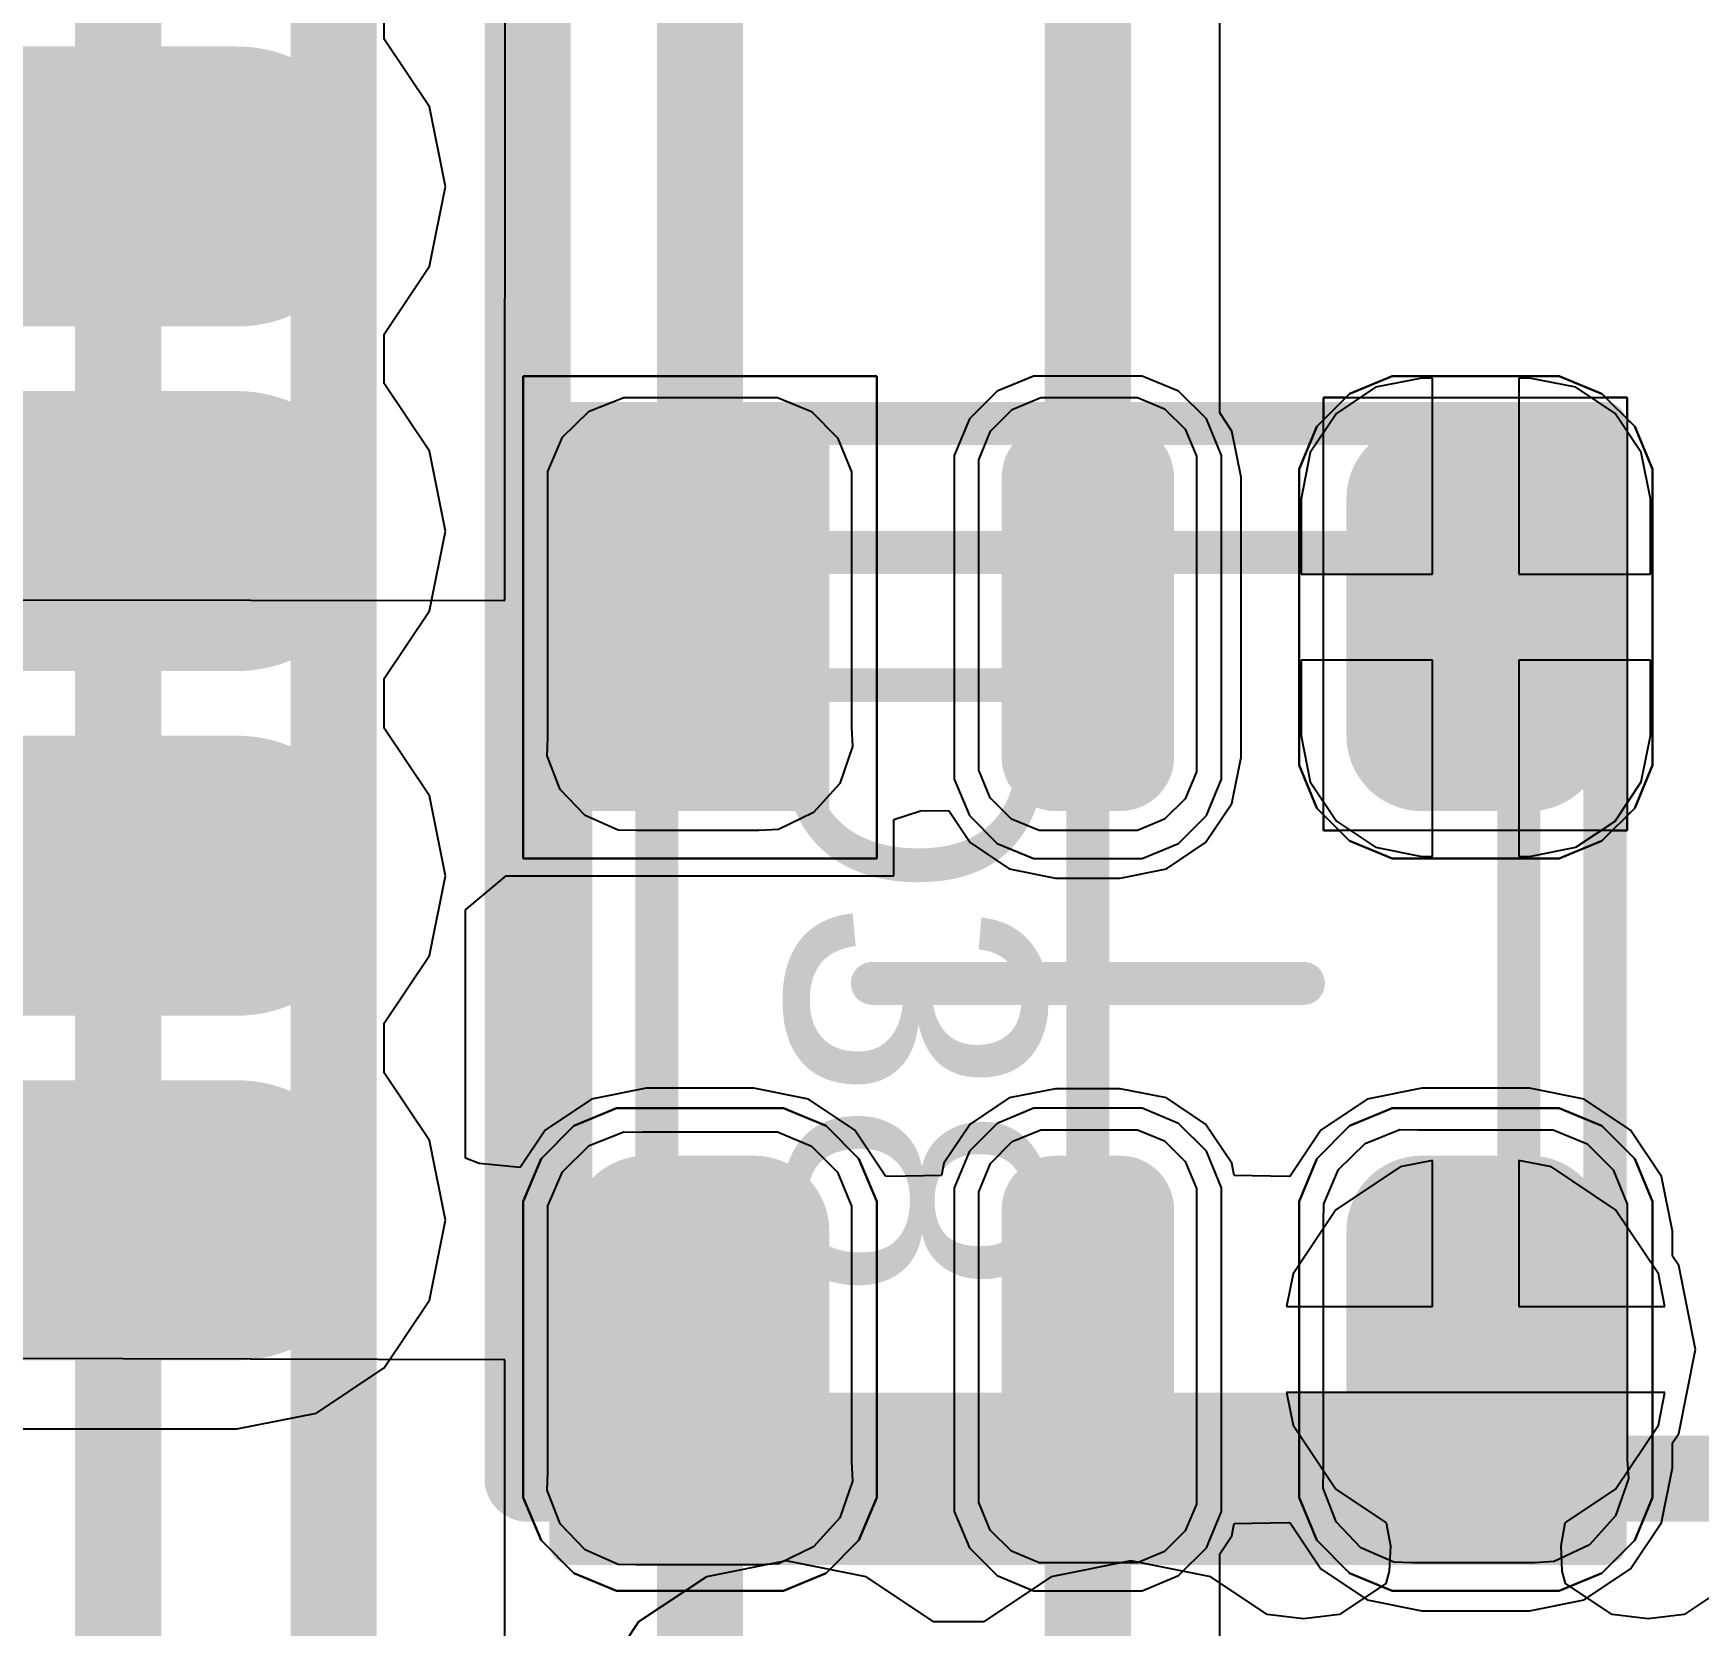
# Model space of a CAD drawing. Header units: inches. Extents: x -27 to 142, y -1 to 42.
# Drawn here: x 50.553 to 54.417, y 11.709 to 15.406 of the extents above; entities that cross this region are included whole.
import ezdxf

# ---------------------------------------------------------------- set-up
doc = ezdxf.new("R2010")
doc.units = ezdxf.units.IN
for name, color, linetype in [('Bottom Layer', 5, 'Continuous'), ('Bottom Overlay', 54, 'Continuous'), ('Bottom Paste', 16, 'Continuous'), ('Bottom Solder', 6, 'Continuous'), ('Mechanical 13', 56, 'Continuous'), ('Mechanical 15', 56, 'Continuous'), ('Top Layer', 1, 'Continuous'), ('Top Overlay', 2, 'Continuous'), ('Top Paste', 8, 'Continuous'), ('Top Solder', 216, 'Continuous'), ('Via Holes', 16, 'Continuous')]:
    doc.layers.add(name, color=color, linetype=linetype)
doc.styles.add('Arial', font='', dxfattribs={"height": 0.2})
doc.styles.get('Arial').set_extended_font_data('Arial')

# ---------------------------------------------------------------- blocks, each defined once
blk = doc.blocks.new('TQFP80P1200X1200X120_44N_B_765')
at = {"layer": 'Bottom Layer'}
h = blk.add_hatch(color=5, dxfattribs=at)
edge = h.paths.add_edge_path()
edge.add_arc((5.275, 4), 0.275, 90, 270)
edge.add_line((5.275, 3.725), (6.475, 3.725))
edge.add_arc((6.475, 4), 0.275, 270, 450)
edge.add_line((6.475, 4.275), (5.275, 4.275))
h = blk.add_hatch(color=5, dxfattribs=at)
edge = h.paths.add_edge_path()
edge.add_arc((5.275, 3.2), 0.275, 90, 270)
edge.add_line((5.275, 2.925), (6.475, 2.925))
edge.add_arc((6.475, 3.2), 0.275, 270, 450)
edge.add_line((6.475, 3.475), (5.275, 3.475))
h = blk.add_hatch(color=5, dxfattribs=at)
edge = h.paths.add_edge_path()
edge.add_arc((5.275, 2.4), 0.275, 90, 270)
edge.add_line((5.275, 2.125), (6.475, 2.125))
edge.add_arc((6.475, 2.4), 0.275, 270, 450)
edge.add_line((6.475, 2.675), (5.275, 2.675))
h = blk.add_hatch(color=5, dxfattribs=at)
edge = h.paths.add_edge_path()
edge.add_arc((5.275, 1.6), 0.275, 90, 270)
edge.add_line((5.275, 1.325), (6.475, 1.325))
edge.add_arc((6.475, 1.6), 0.275, 270, 450)
edge.add_line((6.475, 1.875), (5.275, 1.875))
at = {"layer": 'Bottom Paste'}
h = blk.add_hatch(color=16, dxfattribs=at)
edge = h.paths.add_edge_path()
edge.add_arc((5.275, 4), 0.275, 90, 270)
edge.add_line((5.275, 3.725), (6.475, 3.725))
edge.add_arc((6.475, 4), 0.275, 270, 450)
edge.add_line((6.475, 4.275), (5.275, 4.275))
h = blk.add_hatch(color=16, dxfattribs=at)
edge = h.paths.add_edge_path()
edge.add_arc((5.275, 3.2), 0.275, 90, 270)
edge.add_line((5.275, 2.925), (6.475, 2.925))
edge.add_arc((6.475, 3.2), 0.275, 270, 450)
edge.add_line((6.475, 3.475), (5.275, 3.475))
h = blk.add_hatch(color=16, dxfattribs=at)
edge = h.paths.add_edge_path()
edge.add_arc((5.275, 2.4), 0.275, 90, 270)
edge.add_line((5.275, 2.125), (6.475, 2.125))
edge.add_arc((6.475, 2.4), 0.275, 270, 450)
edge.add_line((6.475, 2.675), (5.275, 2.675))
h = blk.add_hatch(color=16, dxfattribs=at)
edge = h.paths.add_edge_path()
edge.add_arc((5.275, 1.6), 0.275, 90, 270)
edge.add_line((5.275, 1.325), (6.475, 1.325))
edge.add_arc((6.475, 1.6), 0.275, 270, 450)
edge.add_line((6.475, 1.875), (5.275, 1.875))
at = {"layer": 'Bottom Solder'}
h = blk.add_hatch(color=6, dxfattribs=at)
edge = h.paths.add_edge_path()
edge.add_arc((5.275, 4), 0.325, 90, 270)
edge.add_line((5.275, 3.675), (6.475, 3.675))
edge.add_arc((6.475, 4), 0.325, 270, 450)
edge.add_line((6.475, 4.325), (5.275, 4.325))
h = blk.add_hatch(color=6, dxfattribs=at)
edge = h.paths.add_edge_path()
edge.add_arc((5.275, 3.2), 0.325, 90, 270)
edge.add_line((5.275, 2.875), (6.475, 2.875))
edge.add_arc((6.475, 3.2), 0.325, 270, 450)
edge.add_line((6.475, 3.525), (5.275, 3.525))
h = blk.add_hatch(color=6, dxfattribs=at)
edge = h.paths.add_edge_path()
edge.add_arc((5.275, 2.4), 0.325, 90, 270)
edge.add_line((5.275, 2.075), (6.475, 2.075))
edge.add_arc((6.475, 2.4), 0.325, 270, 450)
edge.add_line((6.475, 2.725), (5.275, 2.725))
h = blk.add_hatch(color=6, dxfattribs=at)
edge = h.paths.add_edge_path()
edge.add_arc((5.275, 1.6), 0.325, 90, 270)
edge.add_line((5.275, 1.275), (6.475, 1.275))
edge.add_arc((6.475, 1.6), 0.325, 270, 450)
edge.add_line((6.475, 1.925), (5.275, 1.925))
at = {"layer": 'Bottom Overlay'}
for points in [[(4.6, 4.6, 0.2, 0.2, 0), (-4.6, 4.6, 0.2, 0.2, 0)], [(4.6, 4.6, 0.2, 0.2, 0), (4.6, -4.6, 0.2, 0.2, 0)]]:
    blk.add_lwpolyline(points, format="xyseb", dxfattribs=at)
blk.add_lwpolyline([(4.55, 4.6, 0.1, 0.1, 1), (4.65, 4.6, 0.1, 0.1, 1)], format="xyseb", close=True, dxfattribs=at)
blk.add_lwpolyline([(4.55, 4.6, 0.1, 0.1, 1), (4.65, 4.6, 0.1, 0.1, 1)], format="xyseb", close=True, dxfattribs=at)
at = {"layer": 'Mechanical 13'}
blk.add_lwpolyline([(5, 5, 0.1, 0.1, 0), (5, -5, 0.1, 0.1, 0)], format="xyseb", dxfattribs=at)
blk = doc.blocks.new('APA_RGB_LED_2020_810')
at = {"layer": 'Top Layer'}
h = blk.add_hatch(color=1, dxfattribs=at)
edge = h.paths.add_edge_path()
edge.add_arc((-1.125, 1.025), 0.125, 90, 180)
edge.add_line((-1.25, 1.025), (-1.25, 0.775))
edge.add_arc((-1.125, 0.775), 0.125, 180, 270)
edge.add_line((-1.125, 0.65), (-0.575, 0.65))
edge.add_arc((-0.575, 0.775), 0.125, 270, 360)
edge.add_line((-0.45, 0.775), (-0.45, 1.025))
edge.add_arc((-0.575, 1.025), 0.125, 0, 90)
edge.add_line((-0.575, 1.15), (-1.125, 1.15))
h = blk.add_hatch(color=1, dxfattribs=at)
edge = h.paths.add_edge_path()
edge.add_arc((0.575, 1.025), 0.125, 90, 180)
edge.add_line((0.45, 1.025), (0.45, 0.775))
edge.add_arc((0.575, 0.775), 0.125, 180, 270)
edge.add_line((0.575, 0.65), (1.125, 0.65))
edge.add_arc((1.125, 0.775), 0.125, 270, 360)
edge.add_line((1.25, 0.775), (1.25, 1.025))
edge.add_arc((1.125, 1.025), 0.125, 0, 90)
edge.add_line((1.125, 1.15), (0.575, 1.15))
h = blk.add_hatch(color=1, dxfattribs=at)
edge = h.paths.add_edge_path()
edge.add_arc((-1.175, 0.075), 0.075, 90, 180)
edge.add_line((-1.25, 0.075), (-1.25, -0.075))
edge.add_arc((-1.175, -0.075), 0.075, 180, 270)
edge.add_line((-1.175, -0.15), (-0.525, -0.15))
edge.add_arc((-0.525, -0.075), 0.075, 270, 360)
edge.add_line((-0.45, -0.075), (-0.45, 0.075))
edge.add_arc((-0.525, 0.075), 0.075, 0, 90)
edge.add_line((-0.525, 0.15), (-1.175, 0.15))
h = blk.add_hatch(color=1, dxfattribs=at)
edge = h.paths.add_edge_path()
edge.add_arc((0.525, 0.075), 0.075, 90, 180)
edge.add_line((0.45, 0.075), (0.45, -0.075))
edge.add_arc((0.525, -0.075), 0.075, 180, 270)
edge.add_line((0.525, -0.15), (1.175, -0.15))
edge.add_arc((1.175, -0.075), 0.075, 270, 360)
edge.add_line((1.25, -0.075), (1.25, 0.075))
edge.add_arc((1.175, 0.075), 0.075, 0, 90)
edge.add_line((1.175, 0.15), (0.525, 0.15))
blk.add_hatch(color=1, dxfattribs=at).paths.add_polyline_path([(-1.25, -0.65), (-0.45, -0.65), (-0.45, -1.15), (-1.25, -1.15)])
h = blk.add_hatch(color=1, dxfattribs=at)
edge = h.paths.add_edge_path()
edge.add_arc((0.575, -0.775), 0.125, 90, 180)
edge.add_line((0.45, -0.775), (0.45, -1.025))
edge.add_arc((0.575, -1.025), 0.125, 180, 270)
edge.add_line((0.575, -1.15), (1.125, -1.15))
edge.add_arc((1.125, -1.025), 0.125, 270, 360)
edge.add_line((1.25, -1.025), (1.25, -0.775))
edge.add_arc((1.125, -0.775), 0.125, 0, 90)
edge.add_line((1.125, -0.65), (0.575, -0.65))
at = {"layer": 'Top Paste'}
h = blk.add_hatch(color=8, dxfattribs=at)
edge = h.paths.add_edge_path()
edge.add_arc((-1.125, 1.025), 0.125, 90, 180)
edge.add_line((-1.25, 1.025), (-1.25, 0.775))
edge.add_arc((-1.125, 0.775), 0.125, 180, 270)
edge.add_line((-1.125, 0.65), (-0.575, 0.65))
edge.add_arc((-0.575, 0.775), 0.125, 270, 360)
edge.add_line((-0.45, 0.775), (-0.45, 1.025))
edge.add_arc((-0.575, 1.025), 0.125, 0, 90)
edge.add_line((-0.575, 1.15), (-1.125, 1.15))
h = blk.add_hatch(color=8, dxfattribs=at)
edge = h.paths.add_edge_path()
edge.add_arc((0.575, 1.025), 0.125, 90, 180)
edge.add_line((0.45, 1.025), (0.45, 0.775))
edge.add_arc((0.575, 0.775), 0.125, 180, 270)
edge.add_line((0.575, 0.65), (1.125, 0.65))
edge.add_arc((1.125, 0.775), 0.125, 270, 360)
edge.add_line((1.25, 0.775), (1.25, 1.025))
edge.add_arc((1.125, 1.025), 0.125, 0, 90)
edge.add_line((1.125, 1.15), (0.575, 1.15))
h = blk.add_hatch(color=8, dxfattribs=at)
edge = h.paths.add_edge_path()
edge.add_arc((-1.175, 0.075), 0.075, 90, 180)
edge.add_line((-1.25, 0.075), (-1.25, -0.075))
edge.add_arc((-1.175, -0.075), 0.075, 180, 270)
edge.add_line((-1.175, -0.15), (-0.525, -0.15))
edge.add_arc((-0.525, -0.075), 0.075, 270, 360)
edge.add_line((-0.45, -0.075), (-0.45, 0.075))
edge.add_arc((-0.525, 0.075), 0.075, 0, 90)
edge.add_line((-0.525, 0.15), (-1.175, 0.15))
h = blk.add_hatch(color=8, dxfattribs=at)
edge = h.paths.add_edge_path()
edge.add_arc((0.525, 0.075), 0.075, 90, 180)
edge.add_line((0.45, 0.075), (0.45, -0.075))
edge.add_arc((0.525, -0.075), 0.075, 180, 270)
edge.add_line((0.525, -0.15), (1.175, -0.15))
edge.add_arc((1.175, -0.075), 0.075, 270, 360)
edge.add_line((1.25, -0.075), (1.25, 0.075))
edge.add_arc((1.175, 0.075), 0.075, 0, 90)
edge.add_line((1.175, 0.15), (0.525, 0.15))
blk.add_hatch(color=8, dxfattribs=at).paths.add_polyline_path([(-1.25, -0.65), (-0.45, -0.65), (-0.45, -1.15), (-1.25, -1.15)])
h = blk.add_hatch(color=8, dxfattribs=at)
edge = h.paths.add_edge_path()
edge.add_arc((0.575, -0.775), 0.125, 90, 180)
edge.add_line((0.45, -0.775), (0.45, -1.025))
edge.add_arc((0.575, -1.025), 0.125, 180, 270)
edge.add_line((0.575, -1.15), (1.125, -1.15))
edge.add_arc((1.125, -1.025), 0.125, 270, 360)
edge.add_line((1.25, -1.025), (1.25, -0.775))
edge.add_arc((1.125, -0.775), 0.125, 0, 90)
edge.add_line((1.125, -0.65), (0.575, -0.65))
at = {"layer": 'Top Solder'}
h = blk.add_hatch(color=216, dxfattribs=at)
edge = h.paths.add_edge_path()
edge.add_arc((-1.125, 1.025), 0.175, 90, 180)
edge.add_line((-1.3, 1.025), (-1.3, 0.775))
edge.add_arc((-1.125, 0.775), 0.175, 180, 270)
edge.add_line((-1.125, 0.6), (-0.575, 0.6))
edge.add_arc((-0.575, 0.775), 0.175, 270, 360)
edge.add_line((-0.4, 0.775), (-0.4, 1.025))
edge.add_arc((-0.575, 1.025), 0.175, 0, 90)
edge.add_line((-0.575, 1.2), (-1.125, 1.2))
h = blk.add_hatch(color=216, dxfattribs=at)
edge = h.paths.add_edge_path()
edge.add_arc((0.575, 1.025), 0.175, 90, 180)
edge.add_line((0.4, 1.025), (0.4, 0.775))
edge.add_arc((0.575, 0.775), 0.175, 180, 270)
edge.add_line((0.575, 0.6), (1.125, 0.6))
edge.add_arc((1.125, 0.775), 0.175, 270, 360)
edge.add_line((1.3, 0.775), (1.3, 1.025))
edge.add_arc((1.125, 1.025), 0.175, 0, 90)
edge.add_line((1.125, 1.2), (0.575, 1.2))
h = blk.add_hatch(color=216, dxfattribs=at)
edge = h.paths.add_edge_path()
edge.add_arc((-1.175, 0.075), 0.125, 90, 180)
edge.add_line((-1.3, 0.075), (-1.3, -0.075))
edge.add_arc((-1.175, -0.075), 0.125, 180, 270)
edge.add_line((-1.175, -0.2), (-0.525, -0.2))
edge.add_arc((-0.525, -0.075), 0.125, 270, 360)
edge.add_line((-0.4, -0.075), (-0.4, 0.075))
edge.add_arc((-0.525, 0.075), 0.125, 0, 90)
edge.add_line((-0.525, 0.2), (-1.175, 0.2))
h = blk.add_hatch(color=216, dxfattribs=at)
edge = h.paths.add_edge_path()
edge.add_arc((0.525, 0.075), 0.125, 90, 180)
edge.add_line((0.4, 0.075), (0.4, -0.075))
edge.add_arc((0.525, -0.075), 0.125, 180, 270)
edge.add_line((0.525, -0.2), (1.175, -0.2))
edge.add_arc((1.175, -0.075), 0.125, 270, 360)
edge.add_line((1.3, -0.075), (1.3, 0.075))
edge.add_arc((1.175, 0.075), 0.125, 0, 90)
edge.add_line((1.175, 0.2), (0.525, 0.2))
blk.add_hatch(color=216, dxfattribs=at).paths.add_polyline_path([(-1.3, -0.6), (-0.4, -0.6), (-0.4, -1.2), (-1.3, -1.2)])
h = blk.add_hatch(color=216, dxfattribs=at)
edge = h.paths.add_edge_path()
edge.add_arc((0.575, -0.775), 0.175, 90, 180)
edge.add_line((0.4, -0.775), (0.4, -1.025))
edge.add_arc((0.575, -1.025), 0.175, 180, 270)
edge.add_line((0.575, -1.2), (1.125, -1.2))
edge.add_arc((1.125, -1.025), 0.175, 270, 360)
edge.add_line((1.3, -1.025), (1.3, -0.775))
edge.add_arc((1.125, -0.775), 0.175, 0, 90)
edge.add_line((1.125, -0.6), (0.575, -0.6))
at = {"layer": 'Mechanical 13'}
for points in [[(1, 1, 0.1, 0.1, 0), (-1, 1, 0.1, 0.1, 0)], [(-1, -1, 0.1, 0.1, 0), (-1, 1, 0.1, 0.1, 0)], [(1, -1, 0.1, 0.1, 0), (1, 1, 0.1, 0.1, 0)], [(1, -1, 0.1, 0.1, 0), (-1, -1, 0.1, 0.1, 0)]]:
    blk.add_lwpolyline(points, format="xyseb", dxfattribs=at)
for points in [[(-1.025, 1, 0.05, 0.05, 1), (-0.975, 1, 0.05, 0.05, 1)], [(-1.025, 1, 0.05, 0.05, 1), (-0.975, 1, 0.05, 0.05, 1)], [(0.975, 1, 0.05, 0.05, 1), (1.025, 1, 0.05, 0.05, 1)], [(0.975, 1, 0.05, 0.05, 1), (1.025, 1, 0.05, 0.05, 1)], [(-1.025, -1, 0.05, 0.05, 1), (-0.975, -1, 0.05, 0.05, 1)], [(-1.025, -1, 0.05, 0.05, 1), (-0.975, -1, 0.05, 0.05, 1)], [(0.975, -1, 0.05, 0.05, 1), (1.025, -1, 0.05, 0.05, 1)], [(0.975, -1, 0.05, 0.05, 1), (1.025, -1, 0.05, 0.05, 1)]]:
    blk.add_lwpolyline(points, format="xyseb", close=True, dxfattribs=at)
at = {"layer": 'Mechanical 15'}
for points in [[(-1.3, -1.2, 0.1, 0.1, 0), (-1.3, 1.2, 0.1, 0.1, 0)], [(1.3, 1.2, 0.1, 0.1, 0), (-1.3, 1.2, 0.1, 0.1, 0)], [(1.3, -1.2, 0.1, 0.1, 0), (1.3, 1.2, 0.1, 0.1, 0)], [(0, -0.5, 0.1, 0.1, 0), (0, 0.5, 0.1, 0.1, 0)], [(0.5, 0, 0.1, 0.1, 0), (-0.5, 0, 0.1, 0.1, 0)], [(1.3, -1.2, 0.1, 0.1, 0), (-1.3, -1.2, 0.1, 0.1, 0)]]:
    blk.add_lwpolyline(points, format="xyseb", dxfattribs=at)
for points in [[(-1.325, 1.2, 0.05, 0.05, 1), (-1.275, 1.2, 0.05, 0.05, 1)], [(-1.325, 1.2, 0.05, 0.05, 1), (-1.275, 1.2, 0.05, 0.05, 1)], [(1.275, 1.2, 0.05, 0.05, 1), (1.325, 1.2, 0.05, 0.05, 1)], [(1.275, 1.2, 0.05, 0.05, 1), (1.325, 1.2, 0.05, 0.05, 1)], [(-0.025, 0.5, 0.05, 0.05, 1), (0.025, 0.5, 0.05, 0.05, 1)], [(-0.525, 0, 0.05, 0.05, 1), (-0.475, 0, 0.05, 0.05, 1)], [(0.475, 0, 0.05, 0.05, 1), (0.525, 0, 0.05, 0.05, 1)], [(-0.025, -0.5, 0.05, 0.05, 1), (0.025, -0.5, 0.05, 0.05, 1)], [(-1.325, -1.2, 0.05, 0.05, 1), (-1.275, -1.2, 0.05, 0.05, 1)], [(-1.325, -1.2, 0.05, 0.05, 1), (-1.275, -1.2, 0.05, 0.05, 1)], [(1.275, -1.2, 0.05, 0.05, 1), (1.325, -1.2, 0.05, 0.05, 1)], [(1.275, -1.2, 0.05, 0.05, 1), (1.325, -1.2, 0.05, 0.05, 1)]]:
    blk.add_lwpolyline(points, format="xyseb", close=True, dxfattribs=at)
at = {"layer": 'Top Overlay'}
for p, q in [((-1.2929, 1.2689), (-1.1937, 1.31)), ((-1.1937, 1.31), (-1.14, 1.31)), ((-1.14, 1.31), (-1.14, 1.31)), ((-1.14, 1.31), (-0.56, 1.31)), ((-0.56, 1.31), (-0.5063, 1.31)), ((-0.5063, 1.31), (-0.4071, 1.2689)), ((0.4071, 1.2689), (0.5063, 1.31)), ((0.5063, 1.31), (0.56, 1.31)), ((0.56, 1.31), (0.56, 1.31)), ((0.56, 1.31), (1.14, 1.31)), ((1.14, 1.31), (1.1937, 1.31)), ((1.1937, 1.31), (1.2929, 1.2689)), ((-1.3689, 1.1929), (-1.2929, 1.2689)), ((-0.4071, 1.2689), (-0.3311, 1.1929)), ((0.3311, 1.1929), (0.4071, 1.2689)), ((1.2929, 1.2689), (1.3689, 1.1929)), ((-1.41, 1.0937), (-1.3689, 1.1929)), ((-0.3311, 1.1929), (-0.29, 1.0937)), ((0.29, 1.0937), (0.3311, 1.1929)), ((1.3689, 1.1929), (1.41, 1.0937)), ((-1.41, 1.04), (-1.41, 1.0937)), ((-0.29, 1.0937), (-0.29, 1.04)), ((0.29, 1.04), (0.29, 1.0937)), ((1.41, 1.0937), (1.41, 1.04)), ((-1.41, 0.76), (-1.41, 1.04)), ((-0.29, 1.04), (-0.29, 1.04)), ((-0.29, 1.04), (-0.29, 0.76)), ((0.29, 0.76), (0.29, 1.04)), ((1.41, 1.04), (1.41, 1.04)), ((1.41, 1.04), (1.41, 0.76)), ((-1.41, 0.76), (-1.41, 0.76)), ((-1.41, 0.7063), (-1.41, 0.76)), ((-0.29, 0.76), (-0.29, 0.7063)), ((0.29, 0.76), (0.29, 0.76)), ((0.29, 0.7063), (0.29, 0.76)), ((1.41, 0.76), (1.41, 0.7063)), ((-1.3689, 0.6071), (-1.41, 0.7063)), ((-0.29, 0.7063), (-0.3311, 0.6071)), ((0.3311, 0.6071), (0.29, 0.7063)), ((1.41, 0.7063), (1.3689, 0.6071)), ((-1.2929, 0.5311), (-1.3689, 0.6071)), ((-0.3311, 0.6071), (-0.4071, 0.5311)), ((0.4071, 0.5311), (0.3311, 0.6071)), ((1.3689, 0.6071), (1.2929, 0.5311)), ((-1.1937, 0.49), (-1.2929, 0.5311)), ((-0.4071, 0.5311), (-0.5063, 0.49)), ((0.5063, 0.49), (0.4071, 0.5311)), ((1.2929, 0.5311), (1.1937, 0.49)), ((-1.14, 0.49), (-1.1937, 0.49)), ((-0.56, 0.49), (-1.14, 0.49)), ((-0.5063, 0.49), (-0.56, 0.49)), ((-0.56, 0.49), (-0.56, 0.49)), ((0.56, 0.49), (0.5063, 0.49)), ((1.14, 0.49), (0.56, 0.49)), ((1.1937, 0.49), (1.14, 0.49)), ((1.14, 0.49), (1.14, 0.49)), ((-1.2258, 0.31), (-1.3103, 0.275)), ((-1.18, 0.31), (-1.2258, 0.31)), ((-0.52, 0.31), (-1.18, 0.31)), ((-0.4742, 0.31), (-0.52, 0.31)), ((-0.52, 0.31), (-0.52, 0.31)), ((-0.3897, 0.275), (-0.4742, 0.31)), ((0.4743, 0.31), (0.3897, 0.275)), ((0.52, 0.31), (0.4743, 0.31)), ((1.18, 0.31), (0.52, 0.31)), ((1.2258, 0.31), (1.18, 0.31)), ((1.18, 0.31), (1.18, 0.31)), ((1.3103, 0.275), (1.2258, 0.31)), ((-1.3103, 0.275), (-1.375, 0.2103)), ((-0.325, 0.2103), (-0.3897, 0.275)), ((0.3897, 0.275), (0.325, 0.2103)), ((1.375, 0.2103), (1.3103, 0.275)), ((-1.375, 0.2103), (-1.41, 0.1257)), ((-0.29, 0.1257), (-0.325, 0.2103)), ((0.325, 0.2103), (0.29, 0.1257)), ((1.41, 0.1257), (1.375, 0.2103)), ((-1.41, 0.1257), (-1.41, 0.08)), ((-0.29, 0.08), (-0.29, 0.1257)), ((0.29, 0.1257), (0.29, 0.08)), ((1.41, 0.08), (1.41, 0.1257)), ((-1.41, 0.08), (-1.41, -0.08)), ((-1.41, 0.08), (-1.41, 0.08)), ((-0.29, -0.08), (-0.29, 0.08)), ((0.29, 0.08), (0.29, -0.08)), ((0.29, 0.08), (0.29, 0.08)), ((1.41, -0.08), (1.41, 0.08)), ((-1.41, -0.08), (-1.41, -0.1258)), ((-0.29, -0.1258), (-0.29, -0.08)), ((-0.29, -0.08), (-0.29, -0.08)), ((0.29, -0.08), (0.29, -0.1258)), ((1.41, -0.1258), (1.41, -0.08)), ((1.41, -0.08), (1.41, -0.08)), ((-1.41, -0.1258), (-1.375, -0.2103)), ((-0.325, -0.2103), (-0.29, -0.1258)), ((0.29, -0.1258), (0.325, -0.2103)), ((1.375, -0.2103), (1.41, -0.1258)), ((-1.375, -0.2103), (-1.3103, -0.275)), ((-0.3897, -0.275), (-0.325, -0.2103)), ((0.325, -0.2103), (0.3897, -0.275)), ((1.3103, -0.275), (1.375, -0.2103)), ((-1.3103, -0.275), (-1.2258, -0.31)), ((-0.4742, -0.31), (-0.3897, -0.275)), ((0.3897, -0.275), (0.4743, -0.31)), ((1.2258, -0.31), (1.3103, -0.275)), ((-1.2258, -0.31), (-1.18, -0.31)), ((-1.18, -0.31), (-1.18, -0.31)), ((-1.18, -0.31), (-0.52, -0.31)), ((-0.52, -0.31), (-0.4742, -0.31)), ((0.4743, -0.31), (0.52, -0.31)), ((0.52, -0.31), (0.52, -0.31)), ((0.52, -0.31), (1.18, -0.31)), ((1.18, -0.31), (1.2258, -0.31)), ((-1.41, -1.31), (-1.41, -0.49)), ((-1.41, -0.49), (-0.29, -0.49)), ((-0.29, -0.49), (-0.29, -1.31)), ((0.4071, -0.5311), (0.5063, -0.49)), ((0.5063, -0.49), (0.56, -0.49)), ((0.56, -0.49), (0.56, -0.49)), ((0.56, -0.49), (1.14, -0.49)), ((1.14, -0.49), (1.1937, -0.49)), ((1.1937, -0.49), (1.2929, -0.5311)), ((0.3311, -0.6071), (0.4071, -0.5311)), ((1.2929, -0.5311), (1.3689, -0.6071)), ((0.29, -0.7063), (0.3311, -0.6071)), ((1.3689, -0.6071), (1.41, -0.7063)), ((0.29, -0.76), (0.29, -0.7063)), ((1.41, -0.7063), (1.41, -0.76)), ((0.29, -1.04), (0.29, -0.76)), ((1.41, -0.76), (1.41, -0.76)), ((1.41, -0.76), (1.41, -1.04)), ((0.29, -1.04), (0.29, -1.04)), ((0.29, -1.0937), (0.29, -1.04)), ((1.41, -1.04), (1.41, -1.0937)), ((0.3311, -1.1929), (0.29, -1.0937)), ((1.41, -1.0937), (1.3689, -1.1929)), ((0.4071, -1.2689), (0.3311, -1.1929)), ((1.3689, -1.1929), (1.2929, -1.2689)), ((0.5063, -1.31), (0.4071, -1.2689)), ((1.2929, -1.2689), (1.1937, -1.31)), ((-0.29, -1.31), (-1.41, -1.31)), ((0.56, -1.31), (0.5063, -1.31)), ((1.14, -1.31), (0.56, -1.31)), ((1.1937, -1.31), (1.14, -1.31)), ((1.14, -1.31), (1.14, -1.31))]:
    blk.add_line(p, q, dxfattribs=at)
at = {"layer": 'Mechanical 15', "style": 'Arial'}
blk.add_text('D38', height=0.6, dxfattribs=at).set_placement((-0.8, -0.7))

msp = doc.modelspace()

# ---------------------------------------------------------------- hatches: boundary and pattern name
at = {"layer": 'Bottom Layer'}
h = msp.add_hatch(color=5, dxfattribs=at)
edge = h.paths.add_edge_path()
edge.add_arc((53.9, 12.35), 0.3, 0, 360)
at = {"layer": 'Top Layer'}
h = msp.add_hatch(color=1, dxfattribs=at)
edge = h.paths.add_edge_path()
edge.add_arc((53.9, 12.35), 0.3, 0, 360)
at = {"layer": 'Via Holes'}
h = msp.add_hatch(color=7, dxfattribs=at)
edge = h.paths.add_edge_path()
edge.add_arc((53.9, 12.35), 0.15, 0, 360)

# ---------------------------------------------------------------- linework, layer by layer
at = {"layer": 'Bottom Layer'}
for p, q in [((51.3674, 15.3924), (51.3674, 15.5075)), ((51.4724, 15.2353), (51.3674, 15.3924)), ((51.5093, 15.05), (51.4724, 15.2353)), ((51.4724, 14.8647), (51.5093, 15.05)), ((51.3674, 14.7075), (51.4724, 14.8647)), ((51.3674, 14.5924), (51.3674, 14.7075)), ((51.4724, 14.4353), (51.3674, 14.5924)), ((51.5093, 14.25), (51.4724, 14.4353)), ((51.4724, 14.0647), (51.5093, 14.25)), ((51.3674, 13.9075), (51.4724, 14.0647)), ((51.3674, 13.7924), (51.3674, 13.9075)), ((51.4724, 13.6353), (51.3674, 13.7924)), ((51.5093, 13.45), (51.4724, 13.6353)), ((51.4724, 13.2647), (51.5093, 13.45)), ((51.3674, 13.1075), (51.4724, 13.2647)), ((51.3674, 12.9924), (51.3674, 13.1075)), ((51.4724, 12.8353), (51.3674, 12.9924)), ((51.5093, 12.65), (51.4724, 12.8353)), ((53.7244, 12.7739), (53.5756, 12.6744)), ((53.8, 12.7889), (53.7244, 12.7739)), ((53.8, 12.45), (53.8, 12.7889)), ((54.0756, 12.7739), (54, 12.7889)), ((54, 12.7889), (54, 12.45)), ((54.2244, 12.6744), (54.0756, 12.7739)), ((51.4724, 12.4647), (51.5093, 12.65)), ((53.5756, 12.6744), (53.4761, 12.5256)), ((54.3239, 12.5256), (54.2244, 12.6744)), ((53.4761, 12.5256), (53.4611, 12.45)), ((54.3389, 12.45), (54.3239, 12.5256)), ((51.3674, 12.3075), (51.4724, 12.4647)), ((53.4611, 12.45), (53.8, 12.45)), ((54, 12.45), (54.3389, 12.45)), ((51.2103, 12.2026), (51.3674, 12.3075)), ((54.3389, 12.25), (53.4611, 12.25)), ((53.4611, 12.25), (53.4761, 12.1744)), ((54.3239, 12.1744), (54.3389, 12.25)), ((51.025, 12.1657), (51.2103, 12.2026)), ((53.4761, 12.1744), (53.5756, 12.0256)), ((54.2244, 12.0256), (54.3239, 12.1744)), ((49.825, 12.1657), (51.025, 12.1657)), ((53.5756, 12.0256), (53.6924, 11.9475)), ((54.1076, 11.9475), (54.2244, 12.0256)), ((53.6924, 11.9475), (53.7019, 11.8943)), ((54.0981, 11.8942), (54.1076, 11.9475)), ((53.7019, 11.8943), (53.6995, 11.8358)), ((54.1005, 11.8358), (54.0981, 11.8942)), ((52.3, 11.8593), (52.1147, 11.8225)), ((52.4853, 11.8225), (52.3, 11.8593)), ((53.1, 11.8593), (52.9147, 11.8225)), ((53.2853, 11.8225), (53.1, 11.8593)), ((53.6995, 11.8358), (53.6915, 11.807)), ((54.1085, 11.807), (54.1005, 11.8358)), ((52.1147, 11.8225), (51.9576, 11.7175)), ((52.6425, 11.7175), (52.4853, 11.8225)), ((52.9147, 11.8225), (52.7576, 11.7175)), ((53.4164, 11.7349), (53.2853, 11.8225)), ((53.6915, 11.807), (53.5836, 11.7349)), ((54.2164, 11.7349), (54.1085, 11.807)), ((54.5147, 11.8225), (54.3836, 11.7349)), ((51.9576, 11.7175), (51.8526, 11.5604)), ((52.7576, 11.7175), (52.6425, 11.7175)), ((53.5, 11.7246), (53.4164, 11.7349)), ((53.5836, 11.7349), (53.5, 11.7246)), ((54.3, 11.7246), (54.2164, 11.7349)), ((54.3836, 11.7349), (54.3, 11.7246))]:
    msp.add_line(p, q, dxfattribs=at)
at = {"layer": 'Top Layer'}
for p, q in [((53.3059, 14.5245), (53.3059, 16.7755)), ((53.6677, 14.584), (53.5767, 14.5233)), ((53.775, 14.6054), (53.6677, 14.584)), ((53.8, 14.6054), (53.775, 14.6054)), ((53.8, 14.15), (53.8, 14.6054)), ((54.025, 14.6054), (54, 14.6054)), ((54, 14.6054), (54, 14.15)), ((54.1323, 14.584), (54.025, 14.6054)), ((54.2233, 14.5233), (54.1323, 14.584)), ((53.334, 14.4823), (53.3059, 14.5245)), ((53.5767, 14.5233), (53.516, 14.4323)), ((54.284, 14.4323), (54.2233, 14.5233)), ((53.3554, 14.375), (53.334, 14.4823)), ((53.516, 14.4323), (53.4946, 14.325)), ((54.3054, 14.325), (54.284, 14.4323)), ((53.3554, 13.725), (53.3554, 14.375)), ((53.4946, 14.325), (53.4946, 14.15)), ((54.3054, 14.15), (54.3054, 14.325)), ((53.4946, 14.15), (53.8, 14.15)), ((54, 14.15), (54.3054, 14.15)), ((53.8, 13.95), (53.4946, 13.95)), ((53.4946, 13.95), (53.4946, 13.775)), ((53.8, 13.4946), (53.8, 13.95)), ((54.3054, 13.95), (54, 13.95)), ((54, 13.95), (54, 13.4946)), ((54.3054, 13.775), (54.3054, 13.95)), ((53.4946, 13.775), (53.516, 13.6677)), ((54.284, 13.6677), (54.3054, 13.775)), ((53.334, 13.6177), (53.3554, 13.725)), ((53.516, 13.6677), (53.5767, 13.5767)), ((54.2233, 13.5767), (54.284, 13.6677)), ((53.2733, 13.5267), (53.334, 13.6177)), ((52.55, 13.5801), (52.612, 13.6002)), ((52.55, 13.45), (52.55, 13.5801)), ((52.612, 13.6002), (52.677, 13.6012)), ((52.677, 13.6012), (52.7267, 13.5267)), ((53.5767, 13.5767), (53.6677, 13.516)), ((54.1323, 13.516), (54.2233, 13.5767)), ((52.7267, 13.5267), (52.8177, 13.466)), ((53.1823, 13.466), (53.2733, 13.5267)), ((53.6677, 13.516), (53.775, 13.4946)), ((53.775, 13.4946), (53.8, 13.4946)), ((54, 13.4946), (54.025, 13.4946)), ((54.025, 13.4946), (54.1323, 13.516)), ((51.5559, 13.3706), (51.65, 13.45)), ((51.65, 13.45), (51.6829, 13.45)), ((51.6829, 13.45), (52.55, 13.45)), ((52.8177, 13.466), (52.925, 13.4446)), ((53.075, 13.4446), (53.1823, 13.466)), ((52.925, 13.4446), (53.075, 13.4446)), ((51.5559, 12.7939), (51.5559, 13.3706)), ((51.975, 12.9564), (51.8482, 12.9311)), ((52.225, 12.9564), (51.975, 12.9564)), ((52.3518, 12.9311), (52.225, 12.9564)), ((52.925, 12.9554), (52.8177, 12.934)), ((53.075, 12.9554), (52.925, 12.9554)), ((53.1823, 12.934), (53.075, 12.9554)), ((53.775, 12.9564), (53.6482, 12.9311)), ((54.025, 12.9564), (53.775, 12.9564)), ((54.1518, 12.9311), (54.025, 12.9564)), ((51.8482, 12.9311), (51.7407, 12.8593)), ((52.4593, 12.8593), (52.3518, 12.9311)), ((52.8177, 12.934), (52.7267, 12.8733)), ((53.2733, 12.8733), (53.1823, 12.934)), ((53.6482, 12.9311), (53.5407, 12.8593)), ((54.2593, 12.8593), (54.1518, 12.9311)), ((52.7267, 12.8733), (52.666, 12.7823)), ((53.334, 12.7823), (53.2733, 12.8733)), ((51.7407, 12.8593), (51.6829, 12.7728)), ((52.5306, 12.7527), (52.4593, 12.8593)), ((53.5407, 12.8593), (53.4694, 12.7527)), ((54.3311, 12.7518), (54.2593, 12.8593)), ((51.5875, 12.7821), (51.5559, 12.7939)), ((51.6829, 12.7728), (51.5875, 12.7821)), ((52.5348, 12.7519), (52.5306, 12.7527)), ((52.6603, 12.7537), (52.5348, 12.7519)), ((52.666, 12.7823), (52.6603, 12.7537)), ((53.3397, 12.7537), (53.334, 12.7823)), ((53.4652, 12.7519), (53.3397, 12.7537)), ((53.4694, 12.7527), (53.4652, 12.7519)), ((54.3564, 12.625), (54.3311, 12.7518)), ((54.3564, 12.567), (54.3564, 12.625)), ((54.371, 12.5451), (54.3564, 12.567)), ((54.4098, 12.35), (54.371, 12.5451)), ((54.371, 12.1549), (54.4098, 12.35)), ((54.3564, 12.133), (54.371, 12.1549)), ((54.3564, 12.075), (54.3564, 12.133)), ((54.3311, 11.9482), (54.3564, 12.075)), ((53.334, 11.9177), (53.3397, 11.9463)), ((53.3397, 11.9463), (53.4652, 11.9481)), ((53.4652, 11.9481), (53.4694, 11.9473)), ((53.4694, 11.9473), (53.5407, 11.8407)), ((54.2593, 11.8407), (54.3311, 11.9482)), ((53.3059, 11.8755), (53.334, 11.9177)), ((53.3059, 9.4245), (53.3059, 11.8755)), ((53.5407, 11.8407), (53.6482, 11.7689)), ((54.1518, 11.7689), (54.2593, 11.8407)), ((53.6482, 11.7689), (53.775, 11.7436)), ((54.025, 11.7436), (54.1518, 11.7689)), ((53.775, 11.7436), (54.025, 11.7436))]:
    msp.add_line(p, q, dxfattribs=at)
for points in [[(51.25, 7.4, 0.2, 0.2, 0), (51.25, 28.95, 0.2, 0.2, 0)], [(50.75, 7.8, 0.2, 0.2, 0), (50.75, 28.7833, 0.2, 0.2, 0)], [(52.1, 14.05, 0.2, 0.2, 0), (52.1, 17.25, 0.2, 0.2, 0)], [(53, 14.05, 0.2, 0.2, 0), (53, 17.25, 0.2, 0.2, 0)], [(52.1, 8.95, 0.2, 0.2, 0), (52.1, 12.35, 0.2, 0.2, 0)], [(53, 8.95, 0.2, 0.2, 0), (53, 12.35, 0.2, 0.2, 0)]]:
    msp.add_lwpolyline(points, format="xyseb", dxfattribs=at)
for points in [[(52.05, 14.05, 0.1, 0.1, 1), (52.15, 14.05, 0.1, 0.1, 1)], [(52.95, 14.05, 0.1, 0.1, 1), (53.05, 14.05, 0.1, 0.1, 1)], [(52.05, 12.35, 0.1, 0.1, 1), (52.15, 12.35, 0.1, 0.1, 1)], [(52.95, 12.35, 0.1, 0.1, 1), (53.05, 12.35, 0.1, 0.1, 1)]]:
    msp.add_lwpolyline(points, format="xyseb", close=True, dxfattribs=at)
at = {"layer": 'Top Overlay'}
for p, q in [((51.6471, 14.089), (51.6508, 19.1043)), ((52.51, 14.61), (51.69, 14.61)), ((51.69, 14.61), (51.69, 13.49)), ((52.51, 13.49), (52.51, 14.61)), ((52.8743, 14.61), (52.7897, 14.575)), ((53.1257, 14.61), (52.8743, 14.61)), ((53.2103, 14.575), (53.1257, 14.61)), ((53.7063, 14.61), (53.6071, 14.5689)), ((54.0937, 14.61), (53.7063, 14.61)), ((54.1929, 14.5689), (54.0937, 14.61)), ((52.7897, 14.575), (52.725, 14.5103)), ((53.275, 14.5103), (53.2103, 14.575)), ((53.6071, 14.5689), (53.5982, 14.56)), ((54.2018, 14.56), (54.1929, 14.5689)), ((51.8431, 14.5283), (51.9235, 14.5605)), ((51.9235, 14.5605), (51.9667, 14.5599)), ((51.9667, 14.5599), (51.9667, 14.56)), ((51.9667, 14.56), (52.2367, 14.56)), ((52.2367, 14.56), (52.2795, 14.56)), ((52.2795, 14.56), (52.3585, 14.5273)), ((52.7741, 14.482), (52.8247, 14.5326)), ((52.8247, 14.5326), (52.8909, 14.56)), ((52.8909, 14.56), (52.9267, 14.56)), ((52.9267, 14.56), (52.9267, 14.56)), ((52.9267, 14.56), (53.0817, 14.56)), ((53.0817, 14.56), (53.1155, 14.56)), ((53.1155, 14.56), (53.178, 14.5341)), ((53.178, 14.5341), (53.2258, 14.4863)), ((53.5467, 13.555), (53.5467, 14.56)), ((53.5467, 14.56), (54.2517, 14.56)), ((53.5982, 14.56), (53.5467, 14.56)), ((53.5467, 14.56), (53.5467, 14.5085)), ((54.2517, 14.56), (54.2018, 14.56)), ((54.2517, 14.56), (54.2517, 13.555)), ((54.2517, 14.5101), (54.2517, 14.56)), ((51.7812, 14.4678), (51.8431, 14.5283)), ((52.3585, 14.5273), (52.419, 14.4668)), ((52.725, 14.5103), (52.69, 14.4257)), ((53.31, 14.4257), (53.275, 14.5103)), ((53.5311, 14.4929), (53.49, 14.3937)), ((53.5467, 14.5085), (53.5311, 14.4929)), ((54.2689, 14.4929), (54.2517, 14.5101)), ((54.31, 14.3937), (54.2689, 14.4929)), ((51.7472, 14.3883), (51.7812, 14.4678)), ((52.419, 14.4668), (52.4517, 14.3878)), ((52.7467, 14.4158), (52.7741, 14.482)), ((53.2258, 14.4863), (53.2517, 14.4238)), ((52.69, 14.4257), (52.69, 14.38)), ((52.7467, 14.38), (52.7467, 14.4158)), ((53.2517, 14.4238), (53.2517, 14.39)), ((53.31, 14.38), (53.31, 14.4257)), ((51.7467, 14.345), (51.7472, 14.3883)), ((52.4517, 14.3878), (52.4517, 14.345)), ((52.69, 14.38), (52.69, 13.72)), ((52.7467, 13.73), (52.7467, 14.38)), ((53.2517, 14.39), (53.2517, 14.39)), ((53.2517, 14.39), (53.2517, 13.725)), ((53.31, 13.72), (53.31, 14.38)), ((53.49, 14.3937), (53.49, 14.34)), ((54.31, 14.34), (54.31, 14.3937)), ((51.7467, 13.77), (51.7467, 14.345)), ((52.4517, 14.345), (52.4517, 14.345)), ((52.4517, 14.345), (52.4517, 13.795)), ((53.49, 14.34), (53.49, 13.76)), ((54.31, 13.76), (54.31, 14.34)), ((49.9794, 14.0908), (51.6471, 14.089)), ((51.7457, 13.7282), (51.7467, 13.77)), ((51.7467, 13.77), (51.7467, 13.77)), ((52.4517, 13.795), (52.4542, 13.7497)), ((53.49, 13.76), (53.49, 13.7063)), ((54.31, 13.7063), (54.31, 13.76)), ((51.7759, 13.6503), (51.7457, 13.7282)), ((52.4542, 13.7497), (52.4242, 13.6642)), ((52.69, 13.72), (52.69, 13.6742)), ((52.7467, 13.6952), (52.7467, 13.73)), ((52.7467, 13.73), (52.7467, 13.73)), ((53.2517, 13.725), (53.2517, 13.6912)), ((53.31, 13.6742), (53.31, 13.72)), ((52.7733, 13.6309), (52.7467, 13.6952)), ((53.2517, 13.6912), (53.2258, 13.6287)), ((53.49, 13.7063), (53.5311, 13.6071)), ((54.2689, 13.6071), (54.31, 13.7063)), ((51.8335, 13.5898), (51.7759, 13.6503)), ((52.4242, 13.6642), (52.3637, 13.5967)), ((52.69, 13.6742), (52.725, 13.5897)), ((53.275, 13.5897), (53.31, 13.6742)), ((52.8226, 13.5816), (52.7733, 13.6309)), ((53.2258, 13.6287), (53.178, 13.5809)), ((53.5311, 13.6071), (53.5467, 13.5915)), ((54.2517, 13.5899), (54.2689, 13.6071)), ((51.9099, 13.556), (51.8335, 13.5898)), ((52.3637, 13.5967), (52.282, 13.5575)), ((52.725, 13.5897), (52.7897, 13.525)), ((52.8869, 13.555), (52.8226, 13.5816)), ((53.178, 13.5809), (53.1155, 13.555)), ((53.2103, 13.525), (53.275, 13.5897)), ((53.5467, 13.5915), (53.5467, 13.555)), ((54.2517, 13.555), (54.2517, 13.5899)), ((51.9517, 13.555), (51.9099, 13.556)), ((52.2367, 13.555), (51.9517, 13.555)), ((52.282, 13.5575), (52.2367, 13.555)), ((52.2367, 13.555), (52.2367, 13.555)), ((52.9217, 13.555), (52.8869, 13.555)), ((53.0817, 13.555), (52.9217, 13.555)), ((53.1155, 13.555), (53.0817, 13.555)), ((53.0817, 13.555), (53.0817, 13.555)), ((54.2517, 13.555), (53.5467, 13.555)), ((53.5467, 13.555), (53.5832, 13.555)), ((53.5832, 13.555), (53.6071, 13.5311)), ((53.6071, 13.5311), (53.7063, 13.49)), ((54.0937, 13.49), (54.1929, 13.5311)), ((54.1929, 13.5311), (54.2168, 13.555)), ((54.2168, 13.555), (54.2517, 13.555)), ((51.69, 13.49), (52.51, 13.49)), ((52.7897, 13.525), (52.8743, 13.49)), ((52.8743, 13.49), (53.1257, 13.49)), ((53.1257, 13.49), (53.2103, 13.525)), ((53.7063, 13.49), (54.0937, 13.49)), ((51.9063, 12.91), (51.8071, 12.8689)), ((52.2937, 12.91), (51.9063, 12.91)), ((52.3929, 12.8689), (52.2937, 12.91)), ((52.8743, 12.91), (52.7897, 12.875)), ((53.1257, 12.91), (52.8743, 12.91)), ((53.2103, 12.875), (53.1257, 12.91)), ((53.7063, 12.91), (53.6071, 12.8689)), ((54.0937, 12.91), (53.7063, 12.91)), ((54.1929, 12.8689), (54.0937, 12.91)), ((51.8071, 12.8689), (51.7311, 12.7929)), ((52.4689, 12.7929), (52.3929, 12.8689)), ((52.7897, 12.875), (52.725, 12.8103)), ((53.275, 12.8103), (53.2103, 12.875)), ((53.6071, 12.8689), (53.5311, 12.7929)), ((54.2689, 12.7929), (54.1929, 12.8689)), ((51.8431, 12.8233), (51.9235, 12.8555)), ((51.9235, 12.8555), (51.9667, 12.8549)), ((51.9667, 12.8549), (51.9667, 12.855)), ((51.9667, 12.855), (52.2367, 12.855)), ((52.2367, 12.855), (52.2795, 12.855)), ((52.2795, 12.855), (52.3585, 12.8223)), ((52.7741, 12.782), (52.8247, 12.8326)), ((52.8247, 12.8326), (52.8909, 12.86)), ((52.8909, 12.86), (52.9267, 12.86)), ((52.9267, 12.86), (52.9267, 12.86)), ((52.9267, 12.86), (53.0817, 12.86)), ((53.0817, 12.86), (53.1155, 12.86)), ((53.1155, 12.86), (53.178, 12.8341)), ((53.178, 12.8341), (53.2258, 12.7863)), ((53.6431, 12.8283), (53.7235, 12.8605)), ((53.7235, 12.8605), (53.7667, 12.8599)), ((53.7667, 12.8599), (53.7667, 12.86)), ((53.7667, 12.86), (54.0367, 12.86)), ((54.0367, 12.86), (54.0795, 12.86)), ((54.0795, 12.86), (54.1585, 12.8273)), ((51.7311, 12.7929), (51.69, 12.6937)), ((51.7812, 12.7628), (51.8431, 12.8233)), ((52.3585, 12.8223), (52.419, 12.7618)), ((52.51, 12.6937), (52.4689, 12.7929)), ((52.725, 12.8103), (52.69, 12.7257)), ((53.31, 12.7257), (53.275, 12.8103)), ((53.5311, 12.7929), (53.49, 12.6937)), ((53.5812, 12.7678), (53.6431, 12.8283)), ((54.1585, 12.8273), (54.219, 12.7668)), ((54.31, 12.6937), (54.2689, 12.7929)), ((51.7472, 12.6833), (51.7812, 12.7628)), ((52.419, 12.7618), (52.4517, 12.6828)), ((52.7467, 12.7158), (52.7741, 12.782)), ((53.2258, 12.7863), (53.2517, 12.7238)), ((53.5472, 12.6883), (53.5812, 12.7678)), ((54.219, 12.7668), (54.2517, 12.6878)), ((52.69, 12.7257), (52.69, 12.68)), ((52.7467, 12.68), (52.7467, 12.7158)), ((53.2517, 12.7238), (53.2517, 12.69)), ((53.31, 12.68), (53.31, 12.7257)), ((51.69, 12.6937), (51.69, 12.64)), ((51.7467, 12.64), (51.7472, 12.6833)), ((52.4517, 12.6828), (52.4517, 12.64)), ((52.51, 12.64), (52.51, 12.6937)), ((52.69, 12.68), (52.69, 12.02)), ((52.7467, 12.03), (52.7467, 12.68)), ((53.2517, 12.69), (53.2517, 12.69)), ((53.2517, 12.69), (53.2517, 12.025)), ((53.31, 12.02), (53.31, 12.68)), ((53.49, 12.6937), (53.49, 12.64)), ((53.5467, 12.645), (53.5472, 12.6883)), ((54.2517, 12.6878), (54.2517, 12.645)), ((54.31, 12.64), (54.31, 12.6937)), ((51.69, 12.64), (51.69, 12.06)), ((51.7467, 12.065), (51.7467, 12.64)), ((52.4517, 12.64), (52.4517, 12.64)), ((52.4517, 12.64), (52.4517, 12.09)), ((52.51, 12.06), (52.51, 12.64)), ((53.49, 12.64), (53.49, 12.06)), ((53.5467, 12.07), (53.5467, 12.645)), ((54.2517, 12.645), (54.2517, 12.645)), ((54.2517, 12.645), (54.2517, 12.095)), ((54.31, 12.06), (54.31, 12.64)), ((51.6471, 12.3262), (49.9717, 12.3301)), ((51.6484, 1.78), (51.6471, 12.3262)), ((51.69, 12.06), (51.69, 12.0063)), ((51.7457, 12.0232), (51.7467, 12.065)), ((51.7467, 12.065), (51.7467, 12.065)), ((52.4517, 12.09), (52.4542, 12.0447)), ((52.51, 12.0063), (52.51, 12.06)), ((53.49, 12.06), (53.49, 12.0063)), ((53.5457, 12.0282), (53.5467, 12.07)), ((53.5467, 12.07), (53.5467, 12.07)), ((54.2517, 12.095), (54.2542, 12.0497)), ((54.31, 12.0063), (54.31, 12.06)), ((51.7759, 11.9453), (51.7457, 12.0232)), ((52.4542, 12.0447), (52.4242, 11.9592)), ((52.69, 12.02), (52.69, 11.9742)), ((52.7467, 11.9952), (52.7467, 12.03)), ((52.7467, 12.03), (52.7467, 12.03)), ((53.2517, 12.025), (53.2517, 11.9912)), ((53.31, 11.9742), (53.31, 12.02)), ((53.5759, 11.9503), (53.5457, 12.0282)), ((54.2542, 12.0497), (54.2242, 11.9642)), ((51.69, 12.0063), (51.7311, 11.9071)), ((52.4689, 11.9071), (52.51, 12.0063)), ((52.7733, 11.9309), (52.7467, 11.9952)), ((53.2517, 11.9912), (53.2258, 11.9287)), ((53.49, 12.0063), (53.5311, 11.9071)), ((54.2689, 11.9071), (54.31, 12.0063)), ((51.8335, 11.8848), (51.7759, 11.9453)), ((52.4242, 11.9592), (52.3637, 11.8917)), ((52.69, 11.9742), (52.725, 11.8897)), ((53.275, 11.8897), (53.31, 11.9742)), ((53.6335, 11.8898), (53.5759, 11.9503)), ((54.2242, 11.9642), (54.1637, 11.8967)), ((51.7311, 11.9071), (51.8071, 11.8311)), ((52.3929, 11.8311), (52.4689, 11.9071)), ((52.8226, 11.8816), (52.7733, 11.9309)), ((53.2258, 11.9287), (53.178, 11.8809)), ((53.5311, 11.9071), (53.6071, 11.8311)), ((54.1929, 11.8311), (54.2689, 11.9071)), ((51.9099, 11.851), (51.8335, 11.8848)), ((52.3637, 11.8917), (52.282, 11.8525)), ((52.725, 11.8897), (52.7897, 11.825)), ((52.8869, 11.855), (52.8226, 11.8816)), ((53.178, 11.8809), (53.1155, 11.855)), ((53.2103, 11.825), (53.275, 11.8897)), ((53.7099, 11.856), (53.6335, 11.8898)), ((54.1637, 11.8967), (54.082, 11.8575)), ((51.8071, 11.8311), (51.9063, 11.79)), ((51.9517, 11.85), (51.9099, 11.851)), ((52.2367, 11.85), (51.9517, 11.85)), ((52.282, 11.8525), (52.2367, 11.85)), ((52.2367, 11.85), (52.2367, 11.85)), ((52.2937, 11.79), (52.3929, 11.8311)), ((52.7897, 11.825), (52.8743, 11.79)), ((52.9217, 11.855), (52.8869, 11.855)), ((53.0817, 11.855), (52.9217, 11.855)), ((53.1155, 11.855), (53.0817, 11.855)), ((53.0817, 11.855), (53.0817, 11.855)), ((53.1257, 11.79), (53.2103, 11.825)), ((53.6071, 11.8311), (53.7063, 11.79)), ((53.7517, 11.855), (53.7099, 11.856)), ((54.0367, 11.855), (53.7517, 11.855)), ((54.082, 11.8575), (54.0367, 11.855)), ((54.0367, 11.855), (54.0367, 11.855)), ((54.0937, 11.79), (54.1929, 11.8311)), ((51.9063, 11.79), (52.2937, 11.79)), ((52.8743, 11.79), (53.1257, 11.79)), ((53.7063, 11.79), (54.0937, 11.79))]:
    msp.add_line(p, q, dxfattribs=at)

# ---------------------------------------------------------------- block references
for name, p, rotation in [('TQFP80P1200X1200X120_44N_B_765', (56.3, 16.65), 180), ('APA_RGB_LED_2020_810', (53, 13.2), 270)]:
    msp.add_blockref(name, p, dxfattribs=dict(rotation=rotation))

doc.saveas('drawing.dxf')
